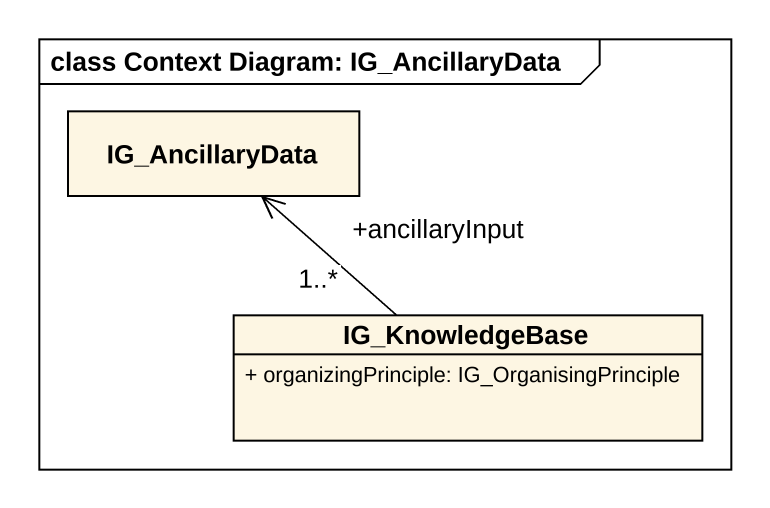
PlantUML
@startuml
mainframe class Context Diagram: IG_AncillaryData
hide circle
hide empty members
skinparam classAttributeIconSize 0
class IG_AncillaryData
class IG_KnowledgeBase {
  + organizingPrinciple: IG_OrganisingPrinciple
}
IG_AncillaryData "+ancillaryInput\n1..*" <-- IG_KnowledgeBase
@enduml
